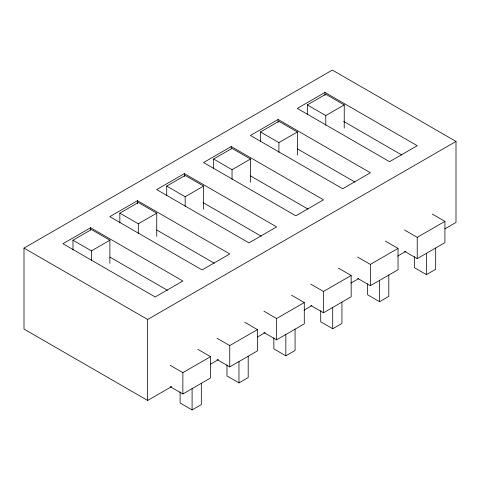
<?xml version="1.0" encoding="UTF-8"?>
<svg xmlns="http://www.w3.org/2000/svg" width="480" height="480" viewBox="0 0 480 480"><rect width="100%" height="100%" fill="white"/><g stroke="black" fill="none" stroke-linecap="round" stroke-linejoin="round"><path stroke-width="0.72" d="M171.66 386.58L147.642 400.446L24 329.064L24 248.094L332.358 70.062L456 141.444L456 222.414L444.966 228.786M90.618 227.742L62.94 243.72L155.208 296.994L182.886 281.01L90.618 227.742L90.618 229.926M137.49 200.682L109.812 216.66L202.08 269.934L229.758 253.95L137.49 200.682L137.49 203.592M184.362 173.616L156.684 189.6L248.952 242.868L276.63 226.89L184.362 173.616L184.362 176.532M231.234 146.556L203.556 162.54L295.824 215.808L323.502 199.83L231.234 146.556L231.234 148.74M278.106 119.496L250.428 135.48L342.696 188.748L370.374 172.764L278.106 119.496L278.106 122.406M324.978 92.436L297.3 108.414L389.568 161.688L417.246 145.704L324.978 92.436L324.978 95.346M72.972 249.93L72.972 240.21L91.428 229.554L109.878 240.21L109.878 263.388M119.844 222.87L119.844 213.15L138.3 202.494L156.75 213.15L156.75 236.328M166.716 195.804L166.716 186.084L185.172 175.434L203.622 186.084L203.622 209.262M213.588 168.744L213.588 159.024L232.044 148.374L250.494 159.024L250.494 182.202M260.46 141.684L260.46 131.964L278.916 121.308L297.366 131.964L297.366 155.142M307.332 114.624L307.332 104.904L325.788 94.248L344.238 104.904L344.238 128.082M72.972 240.21L91.428 250.866L109.878 240.21M119.844 213.15L138.3 223.8L156.75 213.15M166.716 186.084L185.172 196.74L203.622 186.084M213.588 159.024L232.044 169.68L250.494 159.024M260.46 131.964L278.916 142.62L297.366 131.964M307.332 104.904L325.788 115.554L344.238 104.904M24 248.094L147.642 319.476L456 141.444M170.154 365.31L182.868 372.648L210.546 356.67L210.546 377.976L182.868 393.96L170.154 386.616M217.026 338.25L229.74 345.588L257.418 329.604L257.418 350.916L229.74 366.894L217.026 359.556M263.898 311.184L276.612 318.528L304.29 302.544L304.29 323.856L276.612 339.834L263.898 332.496M310.77 284.124L323.484 291.462L351.162 275.484L351.162 296.79L323.484 312.774L310.77 305.436M357.642 257.064L370.356 264.402L398.04 248.424L398.04 269.73L370.356 285.714L357.642 278.37M404.514 230.004L417.228 237.342L444.912 221.358L444.912 242.67L417.228 258.648L404.514 251.31M210.612 364.092L218.4 359.592M257.352 337.104L265.14 332.61M304.092 310.122L311.88 305.622M350.832 283.134L358.62 278.634M397.572 256.146L406.014 251.274M180.102 391.992L180.102 403.014L192.096 409.938L201.324 404.61L201.324 383.304M226.974 364.932L226.974 375.954L238.968 382.878L248.196 377.55L248.196 356.244M273.846 337.872L273.846 348.894L285.84 355.818L295.068 350.49L295.068 329.178M320.718 310.806L320.718 321.828L332.712 328.752L341.94 323.43L341.94 302.118M367.59 283.746L367.59 294.768L379.584 301.692L388.812 296.364L388.812 275.058M414.462 256.686L414.462 267.708L426.456 274.632L435.684 269.304L435.684 247.998M343.692 121.44L401.76 154.968M432.198 214.02L444.912 221.358M297.462 148.872L354.888 182.028M385.326 241.08L398.04 248.424M250.59 175.938L308.016 209.088M338.454 268.146L351.162 275.484M203.076 202.626L261.144 236.154M291.582 295.206L304.29 302.544M156.846 230.058L214.272 263.214M244.71 322.266L257.418 329.604M109.974 257.118L167.4 290.274M197.838 349.326L210.546 356.67M426.456 253.326L426.456 274.632M417.228 237.342L417.228 258.648M379.584 280.386L379.584 301.692M370.356 264.402L370.356 285.714M332.712 307.446L332.712 328.752M325.788 115.554L325.788 125.274M323.484 291.462L323.484 312.774M285.84 334.506L285.84 355.818M278.916 142.62L278.916 152.34M276.612 318.528L276.612 339.834M238.968 361.572L238.968 382.878M232.044 169.68L232.044 179.4M229.74 345.588L229.74 366.894M192.096 388.632L192.096 409.938M185.172 196.74L185.172 206.46M182.868 372.648L182.868 393.96M147.642 319.476L147.642 400.446M138.3 223.8L138.3 233.52M91.428 250.866L91.428 260.586"/></g></svg>
